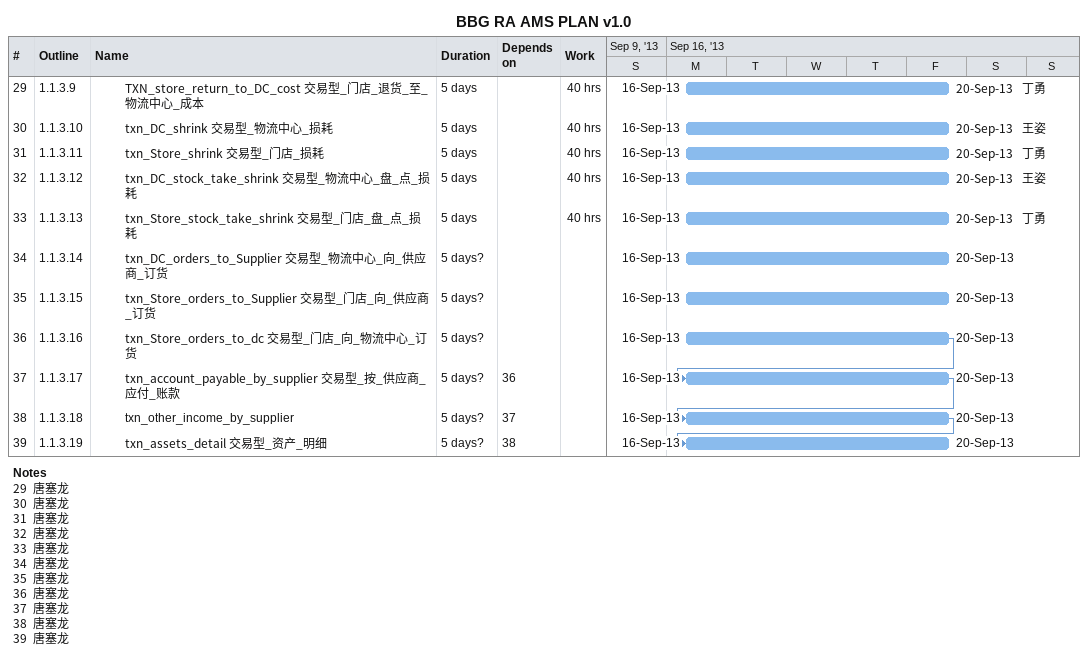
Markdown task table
BBG RA AMS PLAN v1.0

| ID | WBS | Task | Duration | Start | Finish | Predecessors | Resources | Work (h) |
|---|---|---|---|---|---|---|---|---|
| 29 | 1.1.3.9 | TXN_store_return_to_DC_cost 交易型_门店_退货_至_物流中心_成本 | 5d | 2013-09-16 | 2013-09-20 |  | 丁勇 | 40 |
| 30 | 1.1.3.10 | txn_DC_shrink 交易型_物流中心_损耗 | 5d | 2013-09-16 | 2013-09-20 |  | 王姿 | 40 |
| 31 | 1.1.3.11 | txn_Store_shrink 交易型_门店_损耗 | 5d | 2013-09-16 | 2013-09-20 |  | 丁勇 | 40 |
| 32 | 1.1.3.12 | txn_DC_stock_take_shrink 交易型_物流中心_盘_点_损耗 | 5d | 2013-09-16 | 2013-09-20 |  | 王姿 | 40 |
| 33 | 1.1.3.13 | txn_Store_stock_take_shrink 交易型_门店_盘_点_损耗 | 5d | 2013-09-16 | 2013-09-20 |  | 丁勇 | 40 |
| 34 | 1.1.3.14 | txn_DC_orders_to_Supplier 交易型_物流中心_向_供应商_订货 | 5d? | 2013-09-16 | 2013-09-20 |  |  |  |
| 35 | 1.1.3.15 | txn_Store_orders_to_Supplier 交易型_门店_向_供应商_订货 | 5d? | 2013-09-16 | 2013-09-20 |  |  |  |
| 36 | 1.1.3.16 | txn_Store_orders_to_dc 交易型_门店_向_物流中心_订货 | 5d? | 2013-09-16 | 2013-09-20 |  |  |  |
| 37 | 1.1.3.17 | txn_account_payable_by_supplier 交易型_按_供应商_应付_账款 | 5d? | 2013-09-16 | 2013-09-20 | 36 |  |  |
| 38 | 1.1.3.18 | txn_other_income_by_supplier | 5d? | 2013-09-16 | 2013-09-20 | 37 |  |  |
| 39 | 1.1.3.19 | txn_assets_detail 交易型_资产_明细 | 5d? | 2013-09-16 | 2013-09-20 | 38 |  |  |

Notes
- 29: 唐塞龙
- 30: 唐塞龙
- 31: 唐塞龙
- 32: 唐塞龙
- 33: 唐塞龙
- 34: 唐塞龙
- 35: 唐塞龙
- 36: 唐塞龙
- 37: 唐塞龙
- 38: 唐塞龙
- 39: 唐塞龙
